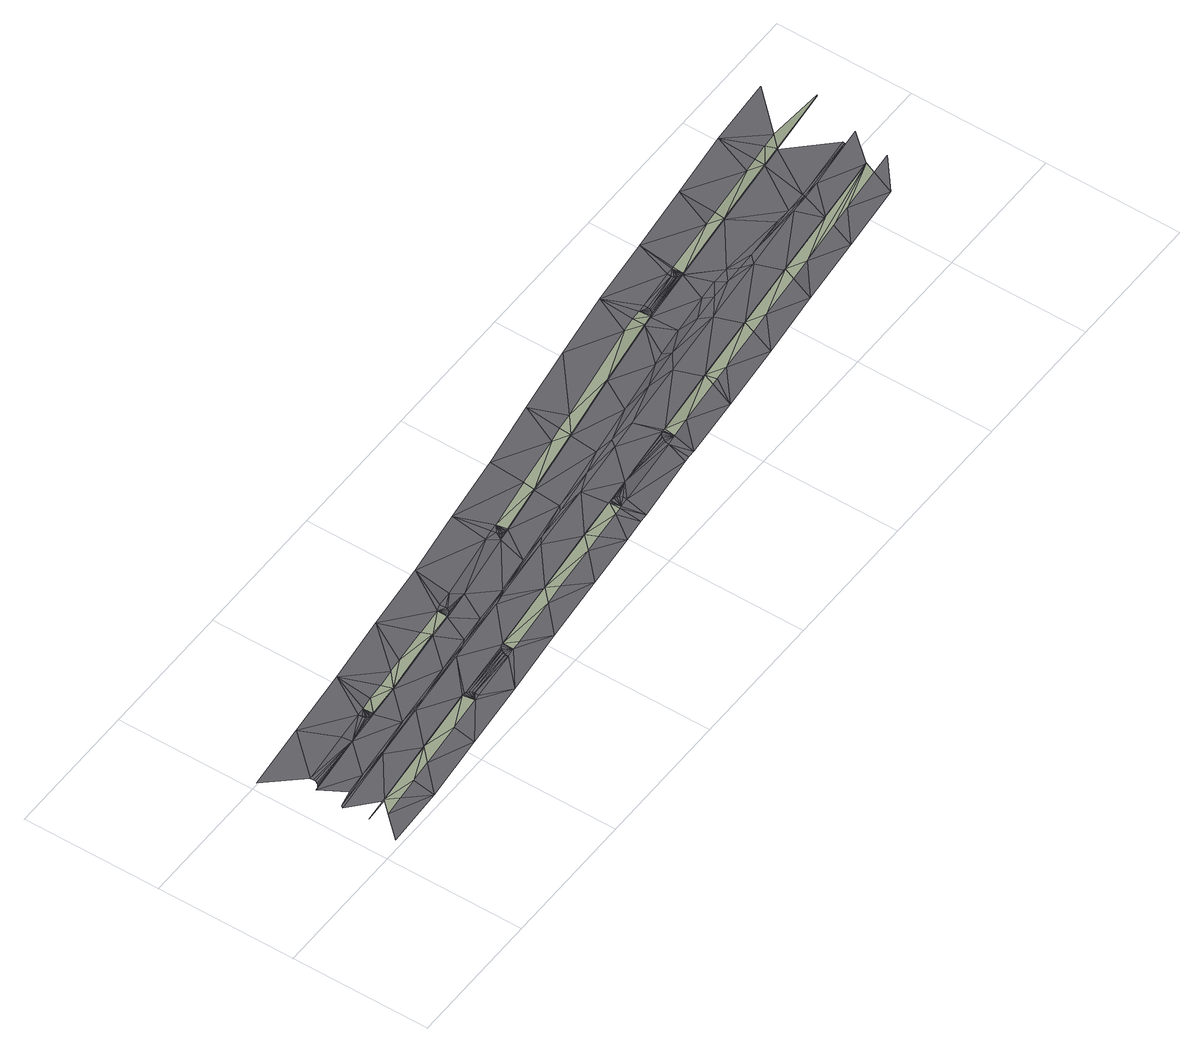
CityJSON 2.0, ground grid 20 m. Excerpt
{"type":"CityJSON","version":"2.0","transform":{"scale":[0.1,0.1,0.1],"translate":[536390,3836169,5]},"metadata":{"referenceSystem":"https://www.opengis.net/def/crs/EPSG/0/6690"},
"CityObjects":{
"road1":{"type":"Road","attributes":{"RoadStructureAttribute.sectionType":"1"},"geometry":[{"type":"MultiSurface","lod":"3","boundaries":[[[0,1,2]],[[3,4,5]],[[6,3,2]],[[1,6,2]],[[7,8,9]],[[10,8,11]],[[7,9,4]],[[12,10,11]],[[13,14,12]],[[15,3,6]],[[16,13,17]],[[1,15,6]],[[18,4,3]],[[8,19,11]],[[20,21,22]],[[23,14,13]],[[16,23,13]],[[24,17,13]],[[25,24,13]],[[21,25,13]],[[12,11,13]],[[1,26,15]],[[8,7,19]],[[27,18,3]],[[3,15,27]],[[21,28,22]],[[21,13,28]],[[29,26,1]],[[19,30,11]],[[7,4,18]],[[15,26,27]],[[28,31,22]],[[13,11,30]],[[18,32,7]],[[28,13,31]],[[26,33,27]],[[34,35,13]],[[36,13,37]],[[31,13,36]],[[37,13,38]],[[39,30,19]],[[38,13,40]],[[19,7,32]],[[40,13,41]],[[41,13,35]],[[33,26,29]],[[13,30,34]],[[42,36,43]],[[36,37,43]],[[31,36,42]],[[43,37,44]],[[37,38,44]],[[44,38,45]],[[46,22,31]],[[38,40,45]],[[45,40,47]],[[48,42,43]],[[40,41,47]],[[48,43,44]],[[42,48,31]],[[48,44,45]],[[47,41,49]],[[48,45,47]],[[41,35,49]],[[48,47,49]],[[49,35,50]],[[34,50,35]],[[48,49,50]],[[51,32,18]],[[48,46,31]],[[48,50,52]],[[19,32,39]],[[18,27,51]],[[29,53,33]],[[50,54,52]],[[34,30,55]],[[55,54,50]],[[50,34,55]],[[27,33,56]],[[48,52,46]],[[39,57,30]],[[54,58,52]],[[59,53,29]],[[52,58,46]],[[51,27,56]],[[56,33,53]],[[58,60,46]],[[54,60,58]],[[51,61,32]],[[55,30,57]],[[62,56,53]],[[63,62,53]],[[51,56,62]],[[51,62,64]],[[65,64,62]],[[51,64,66]],[[65,66,64]],[[53,67,63]],[[65,62,63]],[[53,68,67]],[[65,63,69]],[[66,65,69]],[[69,63,67]],[[53,70,71]],[[53,72,68]],[[53,71,73]],[[53,73,72]],[[69,67,74]],[[68,74,67]],[[59,70,53]],[[74,68,75]],[[75,68,72]],[[54,76,60]],[[77,73,71]],[[75,72,77]],[[77,72,73]],[[39,32,61]],[[66,61,51]],[[78,57,39]],[[79,76,54]],[[80,71,70]],[[80,77,71]],[[81,75,77]],[[82,74,75]],[[83,69,74]],[[59,80,70]],[[54,55,84]],[[46,60,85]],[[86,61,66]],[[55,57,84]],[[66,69,83]],[[39,61,78]],[[60,76,85]],[[79,87,76]],[[88,80,59]],[[78,89,57]],[[54,84,79]],[[81,77,80]],[[75,81,82]],[[90,74,82]],[[83,74,90]],[[76,87,85]],[[91,66,83]],[[92,88,59]],[[66,91,93]],[[86,66,93]],[[84,57,89]],[[81,80,94]],[[81,94,95]],[[81,95,82]],[[80,88,94]],[[88,95,94]],[[96,90,82]],[[82,95,96]],[[88,96,95]],[[97,90,96]],[[97,83,90]],[[88,97,96]],[[98,83,97]],[[87,99,85]],[[88,98,97]],[[98,91,83]],[[86,100,61]],[[99,87,79]],[[101,98,88]],[[91,98,101]],[[102,101,88]],[[93,91,101]],[[78,103,89]],[[86,93,101]],[[86,101,102]],[[88,104,102]],[[79,84,105]],[[84,89,106]],[[92,104,88]],[[105,84,106]],[[79,105,99]],[[78,61,100]],[[106,89,103]],[[105,106,107]],[[106,108,107]],[[99,105,107]],[[109,107,108]],[[107,110,99]],[[102,111,86]],[[110,107,109]],[[112,110,109]],[[99,110,113]],[[113,114,99]],[[113,110,112]],[[114,115,99]],[[116,113,112]],[[117,118,99]],[[113,116,114]],[[119,114,116]],[[99,115,117]],[[115,114,119]],[[106,120,108]],[[92,121,104]],[[117,115,119]],[[112,120,116]],[[111,100,86]],[[85,99,122]],[[102,104,121]],[[103,78,123]],[[109,108,120]],[[106,103,120]],[[121,124,102]],[[112,109,120]],[[117,119,125]],[[118,117,125]],[[119,116,120]],[[78,100,123]],[[119,120,125]],[[99,118,122]],[[118,125,122]],[[120,103,126]],[[127,121,92]],[[103,123,126]],[[123,100,128]],[[111,128,100]],[[111,102,124]],[[129,125,120]],[[125,129,122]],[[127,130,121]],[[124,121,130]],[[111,131,128]],[[126,123,132]],[[133,129,120]],[[120,126,133]],[[123,128,131]],[[134,111,124]],[[133,126,132]],[[127,135,130]],[[124,130,135]],[[136,131,111]],[[132,123,137]],[[122,129,138]],[[134,136,111]],[[123,131,137]],[[139,133,132]],[[140,135,127]],[[141,129,133]],[[142,129,141]],[[141,133,143]],[[144,145,133]],[[143,133,146]],[[143,147,141]],[[146,133,145]],[[148,147,143]],[[124,135,134]],[[146,148,143]],[[139,149,133]],[[129,142,138]],[[150,148,146]],[[145,150,146]],[[151,142,141]],[[151,141,147]],[[144,133,149]],[[152,150,145]],[[151,147,148]],[[144,152,145]],[[151,148,150]],[[153,152,144]],[[149,153,144]],[[151,150,152]],[[142,151,138]],[[151,152,153]],[[154,153,149]],[[149,139,154]],[[153,154,151]],[[132,155,139]],[[140,156,135]],[[134,135,156]],[[132,137,155]],[[151,157,138]],[[136,158,131]],[[140,159,156]],[[154,139,160]],[[151,154,161]],[[155,137,162]],[[161,157,151]],[[137,131,158]],[[134,156,159]],[[163,159,140]],[[137,158,162]],[[139,155,160]],[[136,134,164]],[[164,158,136]],[[161,154,160]],[[134,159,165]],[[164,134,165]],[[163,166,159]],[[138,157,167]],[[168,166,163]],[[165,159,166]],[[168,169,166]],[[165,166,169]],[[170,169,168]],[[169,171,165]],[[172,171,169]],[[164,165,171]],[[173,164,171]],[[172,173,171]],[[172,174,173]],[[169,175,172]],[[155,162,176]],[[174,172,177]],[[172,175,177]],[[175,169,178]],[[179,169,170]],[[178,169,180]],[[177,175,181]],[[180,169,179]],[[175,178,181]],[[182,158,164]],[[174,182,173]],[[162,158,176]],[[181,178,180]],[[182,174,177]],[[161,183,157]],[[160,184,161]],[[182,177,181]],[[182,181,180]],[[170,182,179]],[[182,180,179]],[[164,173,182]],[[185,170,168]],[[157,183,167]],[[160,155,186]],[[187,176,158]],[[182,187,158]],[[155,176,186]],[[188,182,170]],[[185,188,170]],[[183,161,184]],[[160,186,189]],[[184,160,189]],[[190,187,182]],[[186,176,191]],[[167,183,192]],[[176,187,191]],[[193,194,182]],[[195,183,184]],[[196,182,188]],[[197,182,196]],[[198,182,197]],[[183,195,192]],[[199,182,198]],[[184,200,195]],[[188,185,201]],[[202,182,199]],[[203,191,187]],[[193,182,202]],[[204,188,201]],[[190,182,194]],[[195,200,192]],[[189,205,184]],[[204,206,188]],[[189,186,207]],[[206,197,196]],[[186,191,207]],[[206,198,197]],[[196,188,206]],[[198,208,199]],[[187,190,203]],[[206,208,198]],[[209,199,208]],[[209,202,199]],[[206,209,208]],[[210,202,209]],[[210,209,206]],[[210,193,202]],[[206,211,210]],[[212,211,206]],[[211,193,210]],[[184,213,200]],[[194,193,211]],[[204,214,206]],[[215,212,206]],[[190,194,211]],[[190,211,212]],[[212,216,190]],[[216,203,190]],[[216,212,215]],[[206,214,215]],[[217,214,204]],[[189,207,205]],[[191,203,218]],[[216,219,203]],[[207,191,218]],[[213,184,205]],[[192,200,220]],[[217,221,214]],[[222,219,216]],[[216,215,222]],[[215,214,223]],[[224,200,213]],[[218,203,219]],[[205,207,225]],[[207,218,225]],[[200,224,220]],[[222,215,223]],[[214,221,223]],[[226,213,205]],[[217,227,221]],[[217,228,227]],[[221,227,223]],[[218,219,229]],[[225,218,229]],[[230,228,217]],[[227,228,223]],[[225,229,231]],[[205,225,232]],[[222,233,219]],[[232,225,231]],[[224,213,226]],[[205,232,226]],[[231,229,234]],[[220,224,235]],[[230,236,228]],[[226,237,224]],[[238,233,222]],[[239,234,229]],[[222,223,238]],[[232,231,234]],[[229,219,233]],[[223,228,240]],[[224,237,235]],[[226,232,241]],[[241,242,226]],[[237,226,242]],[[232,234,241]],[[242,243,237]],[[243,235,237]],[[229,233,239]],[[244,245,242]],[[242,241,244]],[[238,223,240]],[[243,242,245]],[[246,245,244]],[[245,247,243]],[[228,236,240]],[[247,245,246]],[[248,247,246]],[[243,247,249]],[[250,251,243]],[[249,247,248]],[[243,249,250]],[[243,252,235]],[[253,252,243]],[[250,249,248]],[[234,254,241]],[[243,251,253]],[[239,254,234]],[[230,255,236]],[[256,244,241]],[[252,257,235]],[[236,255,240]],[[258,255,230]],[[239,233,259]],[[246,244,260]],[[248,246,261]],[[250,248,262]],[[251,250,263]],[[253,251,264]],[[252,253,264]],[[254,239,259]],[[238,265,233]],[[241,254,256]],[[264,251,266]],[[266,251,263]],[[263,250,262]],[[257,252,264]],[[262,248,261]],[[259,267,254]],[[261,246,260]],[[260,244,256]],[[259,233,268]],[[267,256,254]],[[268,267,259]],[[264,269,270]],[[264,266,269]],[[266,271,269]],[[270,257,264]],[[266,263,271]],[[263,272,271]],[[263,262,272]],[[235,257,273]],[[262,274,272]],[[269,275,270]],[[271,275,269]],[[262,261,274]],[[258,276,255]],[[275,271,272]],[[261,277,274]],[[278,265,238]],[[238,240,278]],[[275,272,274]],[[261,260,277]],[[257,270,275]],[[260,279,277]],[[275,274,277]],[[260,256,279]],[[256,280,279]],[[275,277,279]],[[256,281,280]],[[279,280,275]],[[240,255,282]],[[280,283,275]],[[275,273,257]],[[284,256,267]],[[256,284,281]],[[284,267,268]],[[268,233,265]],[[275,283,273]],[[285,284,268]],[[278,240,282]],[[255,276,282]],[[280,286,283]],[[281,287,280]],[[268,265,285]],[[284,287,281]],[[288,284,285]],[[258,289,276]],[[283,286,273]],[[285,265,288]],[[290,286,280]],[[276,289,282]],[[291,289,258]],[[288,292,284]],[[278,293,265]],[[280,287,290]],[[287,284,292]],[[273,286,294]],[[291,295,289]],[[296,293,278]],[[278,282,296]],[[290,297,286]],[[288,265,293]],[[282,289,298]],[[299,300,288]],[[288,300,292]],[[286,297,294]],[[296,282,298]],[[287,292,300]],[[290,301,297]],[[288,293,299]],[[291,302,295]],[[297,301,294]],[[303,302,291]],[[304,301,290]],[[289,305,298]],[[306,293,296]],[[307,304,290]],[[290,287,307]],[[299,308,300]],[[287,300,307]],[[299,293,306]],[[296,309,306]],[[307,300,308]],[[289,295,305]],[[309,299,306]],[[310,309,296]],[[294,301,311]],[[303,312,302]],[[296,298,310]],[[313,308,299]],[[304,314,301]],[[295,302,305]],[[309,313,299]],[[307,308,315]],[[301,314,311]],[[304,316,314]],[[317,316,304]],[[315,317,307]],[[304,307,317]],[[310,298,305]],[[302,312,305]],[[314,316,311]],[[310,318,309]],[[316,319,311]],[[303,320,312]],[[315,308,321]],[[317,319,316]],[[308,313,321]],[[322,317,315]],[[323,319,317]],[[311,319,324]]],"semantics":{"surfaces":[{"type":"TrafficArea","function":"2000"},{"type":"AuxiliaryTrafficArea","function":"2000"},{"type":"AuxiliaryTrafficArea","function":"5000"},{"type":"TrafficArea","function":"1000"},{"type":"TrafficArea","function":"1010"}],"values":[0,1,2,0,3,3,4,4,0,2,0,0,1,3,0,0,0,0,0,0,4,0,3,1,2,0,0,0,3,4,2,0,4,4,0,2,0,0,0,0,3,0,3,0,0,0,4,1,1,1,1,1,1,0,1,1,0,1,0,0,0,1,0,1,0,1,1,0,4,0,2,3,1,0,2,4,1,1,2,0,3,2,0,0,1,2,0,2,4,4,2,0,1,1,1,0,0,0,1,0,1,0,1,0,0,0,0,1,1,0,1,1,2,1,1,1,3,4,3,2,0,0,0,0,0,0,1,0,4,4,0,3,0,2,0,3,1,0,0,0,0,0,0,0,0,0,4,1,1,1,0,0,1,1,0,1,1,0,1,0,0,1,4,2,0,1,2,1,3,1,1,2,1,4,0,1,2,3,4,1,1,2,1,0,1,1,1,0,0,1,0,1,0,1,1,0,1,0,0,1,0,4,0,2,3,0,4,2,0,0,0,0,3,0,0,0,4,0,3,3,4,1,0,0,0,2,4,3,0,4,3,1,4,0,2,4,3,0,1,3,4,0,0,0,0,0,0,1,0,1,2,1,0,0,1,1,0,0,0,1,0,1,0,1,1,0,0,0,1,1,0,4,0,2,3,0,4,0,1,2,3,2,3,2,0,3,4,1,4,1,2,1,0,0,0,2,0,2,0,2,0,1,1,1,1,0,3,1,1,0,0,0,1,0,1,4,0,3,1,0,2,1,0,0,0,0,0,0,0,4,3,4,3,0,0,2,4,1,4,3,0,3,0,2,0,0,0,0,0,2,0,0,3,0,0,0,0,1,0,4,0,3,0,0,1,4,0,1,1,0,1,0,1,0,2,1,2,1,0,2,1,1,1,4,1,2,0,4,3,4,3,1,0,0,4,1,2,2,3,4,3,0,1,2,1,0,0,2,3,3,0,2,3,4,4,4,2,1,3,0,0,2,4,3,1,4,3,2,0,1,1,2,4,2,0,3,1,1,1,0,1,0,2,1,1,0,0,1,0,0,0,1,4,0,3,0,0,0,2,0,3,0,0,0,0,0,0,3,4,4,0,0,0,0,0,3,0,0,3,4,3,1,1,1,1,1,1,1,0,1,0,0,1,0,0,1,4,1,0,1,0,1,0,1,1,0,1,0,2,2,0,4,4,3,3,0,3,1,2,2,1,3,4,3,0,0,3,2,2,0,3,4,1,4,0,0,4,1,2,3,2,3,3,0,1,4,2,3,0,0,0,2,2,4,1,1,3,4,3,4,4,2,3,4,0,0,1,3,2,2,3,4,0,2,2,1,1,1,2,0,4,0,0,4,2,3,1,2,0]}}]}
},
"vertices":[
[30,8,8],[118,12,8],[60,40,8],[77,58,8],[77,58,5],[40,54,8],[90,43,8],[138,103,7],[40,95,6],[38,92,6],[64,100,6],[95,103,6],[44,136,5],[134,145,6],[47,136,6],[123,46,8],[52,139,6],[53,141,6],[176,68,6],[140,105,6],[10,201,8],[54,152,7],[109,211,7],[49,137,6],[55,144,7],[55,147,7],[156,49,8],[176,68,8],[132,160,7],[217,22,8],[194,113,7],[173,164,7],[220,111,7],[223,56,8],[185,150,6],[183,150,6],[174,158,7],[175,155,7],[176,153,7],[239,115,7],[178,151,7],[180,150,6],[174,158,8],[175,155,8],[176,153,8],[178,151,8],[209,221,8],[180,150,8],[185,165,7],[183,150,8],[185,150,8],[272,78,6],[203,167,8],[275,61,8],[233,154,8],[233,154,6],[272,78,8],[294,123,7],[228,169,8],[317,32,8],[254,172,8],[320,121,7],[273,78,8],[275,78,8],[273,78,6],[275,78,6],[276,78,6],[278,77,8],[281,75,8],[278,77,7],[283,62,8],[284,67,8],[283,72,8],[284,69,8],[281,75,7],[283,72,7],[275,174,8],[284,69,7],[339,125,7],[333,165,8],[356,69,8],[357,74,7],[359,78,7],[363,83,7],[333,165,6],[308,232,9],[370,87,6],[328,179,8],[370,71,8],[349,129,7],[361,81,7],[366,86,6],[416,42,9],[369,87,6],[357,74,8],[359,78,8],[361,81,8],[363,83,8],[366,86,8],[368,183,8],[419,131,7],[369,87,8],[370,87,8],[388,133,7],[385,72,8],[368,168,8],[368,168,6],[370,168,8],[370,168,6],[373,169,7],[373,169,8],[475,98,6],[375,171,7],[375,171,8],[377,173,8],[378,175,8],[377,173,7],[379,178,8],[378,186,8],[378,175,7],[411,173,6],[456,79,8],[407,243,8],[442,136,7],[475,98,8],[401,188,7],[442,138,7],[516,52,9],[434,133,7],[499,202,8],[488,83,8],[531,143,7],[497,145,7],[510,188,6],[574,108,8],[555,89,8],[574,108,6],[541,149,7],[506,257,8],[528,190,6],[597,60,8],[515,198,8],[514,205,8],[516,194,7],[523,190,7],[520,191,7],[518,192,7],[516,194,8],[518,192,8],[525,190,7],[520,191,8],[525,206,8],[523,190,8],[525,190,8],[528,190,8],[596,160,7],[582,92,8],[602,218,8],[630,153,7],[623,96,8],[600,201,6],[600,201,8],[589,155,7],[631,64,8],[635,114,6],[635,114,8],[634,97,8],[605,270,9],[644,65,8],[638,98,8],[651,99,8],[637,114,8],[639,114,8],[637,114,6],[639,114,7],[644,113,8],[658,164,7],[644,113,7],[647,112,8],[652,105,8],[650,109,8],[647,112,7],[674,118,7],[677,229,8],[699,216,8],[743,76,9],[695,175,7],[714,161,7],[755,109,8],[699,216,6],[770,128,6],[722,171,7],[704,286,9],[767,127,7],[768,127,7],[700,233,8],[756,115,8],[757,117,8],[759,121,8],[761,123,7],[724,236,8],[751,77,9],[763,126,7],[759,166,7],[762,77,9],[798,231,7],[770,111,8],[772,187,7],[761,123,8],[763,126,8],[767,127,8],[768,127,8],[770,128,8],[798,231,9],[799,114,9],[773,128,8],[773,128,6],[851,85,9],[818,184,8],[859,176,7],[803,301,9],[866,121,9],[873,138,6],[873,138,9],[876,260,9],[854,199,7],[899,246,8],[876,122,9],[898,124,9],[881,192,8],[951,95,9],[873,202,7],[899,246,6],[958,185,8],[916,208,7],[902,315,9],[965,130,9],[898,263,9],[972,148,7],[944,199,8],[972,148,9],[915,248,6],[915,248,8],[913,264,9],[917,249,7],[917,249,8],[920,250,7],[920,250,8],[922,252,7],[922,252,8],[923,254,8],[924,256,8],[924,265,9],[924,259,8],[975,214,8],[998,134,9],[994,256,7],[983,271,9],[1050,105,10],[986,203,8],[992,256,7],[989,257,7],[987,258,8],[986,260,8],[983,265,8],[1058,195,8],[984,262,8],[1006,217,8],[1016,204,8],[984,262,9],[983,265,9],[986,260,9],[987,258,9],[1001,325,10],[989,257,9],[993,271,9],[1065,140,9],[992,256,9],[1072,158,7],[994,256,9],[995,256,9],[995,256,7],[1072,158,9],[996,271,9],[1031,217,8],[1043,205,8],[1077,279,9],[1098,267,7],[1068,206,8],[1098,143,10],[1098,267,9],[1150,115,10],[1131,211,8],[1157,205,8],[1101,336,10],[1164,150,10],[1171,167,7],[1099,281,10],[1171,167,10],[1185,208,8],[1154,210,8],[1177,289,10],[1197,153,10],[1249,125,10],[1198,277,9],[1271,177,10],[1184,206,8],[1198,277,7],[1185,211,8],[1210,208,8],[1271,177,8],[1200,347,11],[1264,160,10],[1284,218,8],[1198,291,10],[1229,280,7],[1223,294,10],[1229,280,9],[1307,218,9],[1245,296,10],[1296,163,10],[1284,221,9],[1329,290,8],[1329,290,10],[1300,354,11]
]}
